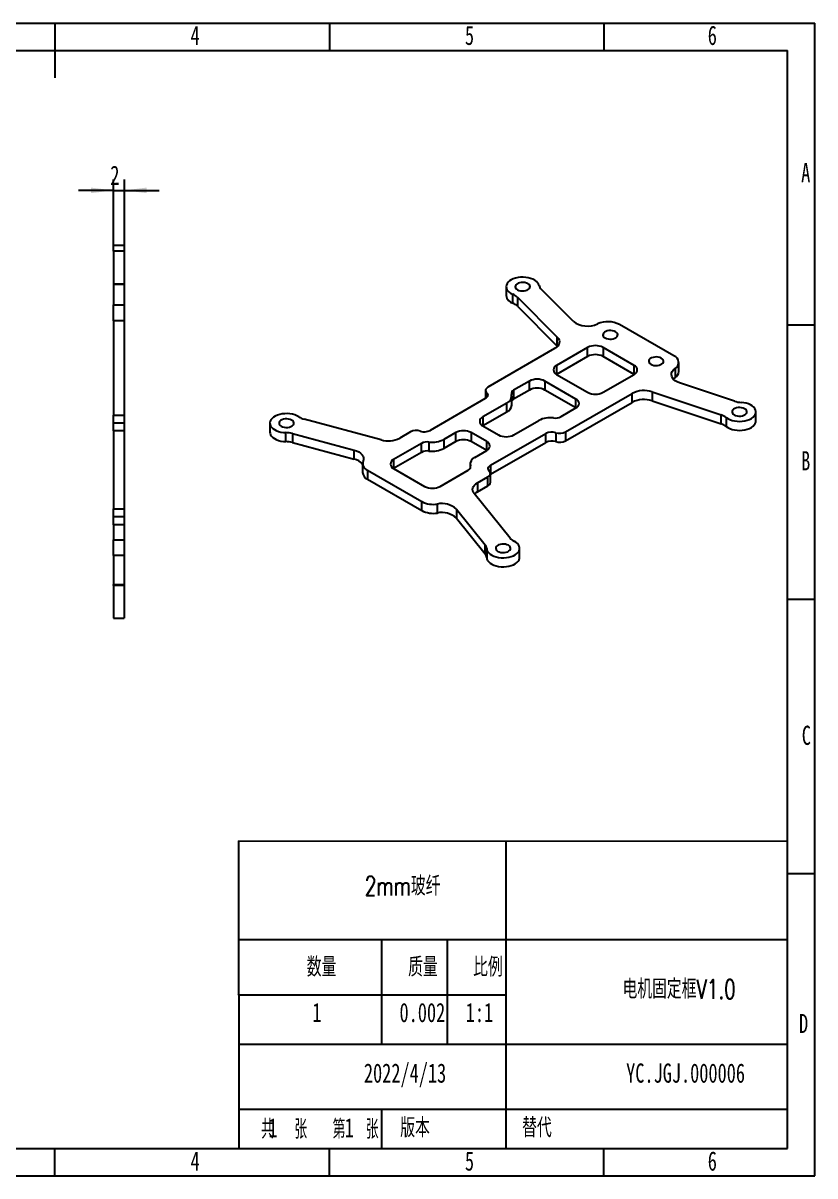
# Model space of a CAD drawing. Header units: millimetres. Extents: x 0 to 297, y 0 to 210.
# Drawn here: x 152.7 to 297, y 0 to 210 of the extents above; entities that cross this region are included whole.
import ezdxf

# ---------------------------------------------------------------- set-up
doc = ezdxf.new("R2010")
doc.units = ezdxf.units.MM
doc.layers.add('图框', color=7, linetype='Continuous')
doc.styles.add('SLDTEXTSTYLE0', font='TXT', dxfattribs={"width": 0.7, "bigfont": 'bigfont'})
doc.styles.add('SLDTEXTSTYLE1', font='TXT', dxfattribs={"width": 0.6, "bigfont": 'bigfont'})
doc.styles.add('SLDTEXTSTYLE2', font='TXT', dxfattribs={"width": 0.7})
doc.dimstyles.new('SLDDIMSTYLE8', dxfattribs={"dimtxt": 3.5, "dimasz": 4.08, "dimexe": 0, "dimexo": 0.0625, "dimgap": 0.875, "dimtad": 2, "dimrnd": 1e-09, "dimzin": 12, "dimdsep": 46, "dimtxsty": 'SLDTEXTSTYLE2', "dimsah": 1, "dimcen": 0.09, "dimadec": 0, "dimazin": 3, "dimtfac": 1, "dimtmove": 0, "dimatfit": 0, "dimfxl": 0, "dimfrac": 2, "dimtolj": 1, "dimtzin": 12, "dimarcsym": 0})

# ---------------------------------------------------------------- blocks, each defined once
blk = doc.blocks.new('_D_31')
at = {"layer": '图框'}
for p, q in [((169.14, 169.52), (169.14, 181.52)), ((171.14, 169.52), (171.14, 181.52)), ((169.14, 179.52), (162.79, 179.52)), ((169.14, 179.52), (171.14, 179.52)), ((171.14, 179.52), (177.49, 179.52))]:
    blk.add_line(p, q, dxfattribs=at)
for points in [[(169.14, 179.52), (165.06, 180.03), (165.06, 179.01)], [(171.14, 179.52), (175.22, 179.01), (175.22, 180.03)]]:
    blk.add_solid(points, dxfattribs=at)
at = {"layer": '图框', "insert": (168.58, 184.03), "char_height": 3.5, "attachment_point": 1, "style": 'SLDTEXTSTYLE2'}
blk.add_mtext('2', dxfattribs=at)

msp = doc.modelspace()

# ---------------------------------------------------------------- linework, layer by layer
at = {"color": 7, "linetype": 'Continuous', "lineweight": 25}
for p, q in [((169.138, 169.521), (171.138, 169.521)), ((169.138, 168.468), (169.138, 169.521)), ((171.138, 168.468), (169.138, 168.468)), ((169.138, 168.468), (169.138, 162.468)), ((171.138, 169.521), (171.138, 168.468)), ((171.138, 168.468), (171.138, 162.468)), ((169.138, 162.468), (171.138, 162.468)), ((169.138, 162.433), (169.138, 162.468)), ((171.138, 162.433), (169.138, 162.433)), ((169.138, 162.433), (169.138, 158.671)), ((171.138, 162.468), (171.138, 162.433)), ((171.138, 162.433), (171.138, 158.671)), ((240.732, 161.98), (240.732, 160.347)), ((241.95, 158.954), (241.95, 160.587)), ((242.766, 160.06), (250.033, 152.793)), ((242.766, 160.06), (242.766, 158.427)), ((252.907, 155.693), (247.096, 161.503)), ((169.138, 158.671), (171.138, 158.671)), ((169.138, 155.773), (169.138, 158.671)), ((171.138, 158.671), (171.138, 155.773)), ((242.766, 158.427), (250.033, 151.16)), ((171.138, 155.773), (169.138, 155.773)), ((169.138, 155.773), (169.138, 138.596)), ((171.138, 155.773), (171.138, 138.596)), ((271.299, 149.375), (261.399, 155.09)), ((250.033, 151.16), (250.033, 152.793)), ((249.556, 150.703), (237.41, 143.691)), ((255.565, 150.906), (249.908, 147.64)), ((255.565, 149.273), (249.908, 146.007)), ((250.081, 151.111), (250.033, 151.16)), ((255.565, 149.273), (255.565, 150.906)), ((264.05, 147.64), (258.394, 150.906)), ((258.394, 150.906), (258.394, 149.273)), ((264.05, 146.007), (258.394, 149.273)), ((271.509, 147.061), (271.509, 145.428)), ((272.177, 146.518), (272.177, 148.151)), ((249.908, 146.007), (255.565, 142.742)), ((258.394, 142.742), (264.05, 146.007)), ((236.971, 143.079), (236.971, 141.643)), ((244.959, 144.783), (242.091, 143.128)), ((244.959, 143.15), (242.091, 141.495)), ((242.091, 143.128), (242.091, 141.495)), ((244.959, 143.15), (244.959, 144.783)), ((253.444, 141.517), (247.787, 144.783)), ((247.787, 144.783), (247.787, 143.15)), ((253.444, 139.884), (247.787, 143.15)), ((267.32, 142.814), (279.907, 138.619)), ((267.32, 142.814), (267.32, 141.181)), ((282.365, 141.122), (272.338, 144.472)), ((236.921, 141.613), (226.868, 135.809)), ((240.86, 140.784), (236.473, 138.252)), ((240.86, 139.151), (240.86, 140.784)), ((241.739, 140.376), (241.739, 142.009)), ((251.552, 135.527), (263.699, 142.539)), ((251.552, 133.894), (263.699, 140.906)), ((263.699, 140.906), (263.699, 142.539)), ((267.32, 141.181), (279.907, 136.986)), ((240.86, 139.151), (236.473, 136.619)), ((250.726, 138.315), (253.444, 139.884)), ((279.907, 136.986), (279.907, 138.619)), ((286.233, 137.543), (286.233, 139.177)), ((169.138, 138.596), (171.138, 138.596)), ((169.138, 137.15), (169.138, 138.596)), ((169.138, 137.15), (171.138, 137.15)), ((169.138, 135.705), (169.138, 137.15)), ((171.138, 138.596), (171.138, 137.15)), ((171.138, 137.15), (171.138, 135.705)), ((197.674, 137.123), (197.674, 135.49)), ((217.946, 134.066), (203.904, 137.846)), ((236.473, 136.619), (239.302, 134.986)), ((242.13, 134.986), (246.666, 137.604)), ((280.82, 138.148), (280.82, 136.515)), ((171.138, 135.705), (169.138, 135.705)), ((169.138, 135.705), (169.138, 121.487)), ((171.138, 135.705), (171.138, 121.487)), ((200.598, 133.759), (200.598, 135.392)), ((201.791, 135.23), (213.013, 132.209)), ((201.791, 135.23), (201.791, 133.597)), ((223.268, 135.527), (221.335, 134.411)), ((231.523, 135.394), (229.366, 134.149)), ((231.523, 133.761), (231.523, 135.394)), ((237.18, 133.761), (234.352, 135.394)), ((234.352, 135.394), (234.352, 133.761)), ((237.899, 129.441), (247.952, 135.245)), ((247.952, 133.612), (247.952, 135.245)), ((249.752, 135.386), (249.752, 133.753)), ((251.552, 135.527), (251.552, 133.894)), ((201.791, 133.597), (213.013, 130.576)), ((225.307, 133.438), (220.21, 130.496)), ((225.307, 131.805), (225.307, 133.438)), ((226.66, 133.675), (226.66, 132.042)), ((229.366, 134.149), (229.366, 132.516)), ((231.523, 133.761), (229.366, 132.516)), ((237.18, 132.128), (234.352, 133.761)), ((237.899, 127.808), (247.952, 133.612)), ((213.013, 130.576), (213.013, 132.209)), ((225.307, 131.805), (220.21, 128.863)), ((235.023, 130.883), (237.18, 132.129)), ((214.559, 129.782), (214.559, 128.149)), ((215.437, 128.557), (225.337, 122.842)), ((215.437, 128.557), (215.437, 126.924)), ((220.21, 128.863), (225.867, 125.597)), ((228.695, 125.597), (233.792, 128.54)), ((234.145, 129.659), (234.145, 128.862)), ((237.899, 129.441), (237.899, 127.808)), ((215.437, 126.924), (225.337, 121.209)), ((235.477, 126.247), (237.41, 127.363)), ((235.477, 126.247), (235.477, 124.614)), ((237.41, 125.73), (237.41, 127.363)), ((237.85, 126.342), (237.85, 127.975)), ((237.899, 127.808), (237.85, 127.778)), ((241.428, 116.184), (234.88, 124.29)), ((235.477, 124.614), (237.41, 125.73)), ((225.337, 121.209), (225.337, 122.842)), ((228.201, 120.756), (228.201, 122.389)), ((169.138, 121.487), (171.138, 121.487)), ((169.138, 120.042), (169.138, 121.487)), ((171.138, 120.042), (169.138, 120.042)), ((169.138, 118.596), (169.138, 120.042)), ((171.138, 121.487), (171.138, 120.042)), ((171.138, 120.042), (171.138, 118.596)), ((231.663, 121.443), (236.896, 114.964)), ((231.663, 121.443), (231.663, 119.81)), ((231.663, 119.81), (236.896, 113.331)), ((171.138, 118.596), (169.138, 118.596)), ((169.138, 118.596), (169.138, 115.862)), ((171.138, 118.596), (171.138, 115.862)), ((169.138, 115.862), (171.138, 115.862)), ((169.138, 113.043), (169.138, 115.862)), ((171.138, 115.862), (171.138, 113.043)), ((236.896, 113.331), (236.896, 114.964)), ((237.176, 114.276), (237.176, 112.643)), ((243.175, 112.686), (243.175, 114.32)), ((171.138, 113.043), (169.138, 113.043)), ((169.138, 113.043), (169.138, 107.744)), ((171.138, 113.043), (171.138, 107.744)), ((169.138, 107.744), (171.138, 107.744)), ((169.138, 107.575), (169.138, 107.744)), ((171.138, 107.575), (169.138, 107.575)), ((169.138, 107.575), (169.138, 101.575)), ((171.138, 107.744), (171.138, 107.575)), ((171.138, 107.575), (171.138, 101.575)), ((169.138, 101.575), (171.138, 101.575))]:
    msp.add_line(p, q, dxfattribs=at)
at = {"color": 8, "linetype": 'Continuous', "lineweight": 25}
for p, q in [((249.908, 147.64), (249.908, 146.007)), ((264.05, 146.007), (264.05, 147.64)), ((237.166, 141.798), (237.166, 142.652)), ((253.444, 139.884), (253.444, 141.517)), ((236.473, 138.252), (236.473, 136.619)), ((237.18, 132.129), (237.18, 133.761)), ((220.21, 130.496), (220.21, 128.863)), ((234.202, 128.983), (234.202, 129.321))]:
    msp.add_line(p, q, dxfattribs=at)
at = {"color": 7, "linetype": 'Continuous', "lineweight": 25, "flags": 128}
for points in [[(246.713, 162.174), (246.623, 162.444), (246.46, 162.701), (246.228, 162.941), (245.934, 163.156), (245.585, 163.342), (245.189, 163.494), (244.757, 163.608), (244.299, 163.681), (243.826, 163.711), (243.352, 163.698), (242.887, 163.642), (242.443, 163.544), (242.031, 163.407), (241.662, 163.234), (241.346, 163.029), (241.089, 162.799), (240.898, 162.547), (240.778, 162.282), (240.733, 162.009), (240.762, 161.735), (240.867, 161.467), (241.043, 161.213), (241.287, 160.977), (241.592, 160.767), (241.95, 160.587)], [(242.778, 161.429), (243.034, 161.313), (243.331, 161.236), (243.651, 161.202), (243.976, 161.213), (244.286, 161.269), (244.565, 161.367), (244.795, 161.499), (244.963, 161.66), (245.06, 161.84), (245.08, 162.027), (245.021, 162.212), (244.888, 162.383), (244.687, 162.531), (244.431, 162.647), (244.134, 162.724), (243.814, 162.758), (243.489, 162.747), (243.178, 162.691), (242.9, 162.594), (242.67, 162.461), (242.501, 162.3), (242.404, 162.121), (242.385, 161.933), (242.443, 161.748), (242.577, 161.577), (242.778, 161.429)], [(258.748, 152.661), (259.004, 152.546), (259.301, 152.468), (259.621, 152.435), (259.945, 152.446), (260.256, 152.502), (260.535, 152.599), (260.765, 152.732), (260.933, 152.893), (261.03, 153.072), (261.05, 153.26), (260.991, 153.444), (260.857, 153.616), (260.657, 153.764), (260.401, 153.879), (260.104, 153.957), (259.784, 153.99), (259.459, 153.979), (259.148, 153.923), (258.87, 153.826), (258.639, 153.693), (258.471, 153.532), (258.374, 153.353), (258.355, 153.165), (258.413, 152.981), (258.547, 152.809), (258.748, 152.661)], [(250.033, 152.793), (250.243, 152.537), (250.378, 152.265), (250.434, 151.984), (250.41, 151.701), (250.306, 151.425), (250.126, 151.161), (249.874, 150.919), (249.556, 150.703)], [(267.091, 147.845), (267.348, 147.729), (267.644, 147.652), (267.965, 147.618), (268.289, 147.629), (268.6, 147.685), (268.879, 147.782), (269.109, 147.915), (269.277, 148.076), (269.374, 148.255), (269.394, 148.443), (269.335, 148.628), (269.201, 148.799), (269.001, 148.947), (268.744, 149.063), (268.448, 149.14), (268.128, 149.174), (267.803, 149.162), (267.492, 149.106), (267.213, 149.009), (266.983, 148.876), (266.815, 148.716), (266.718, 148.536), (266.698, 148.349), (266.757, 148.164), (266.891, 147.993), (267.091, 147.845)], [(272.338, 144.472), (271.914, 144.643), (271.547, 144.854), (271.249, 145.098), (271.028, 145.368), (270.89, 145.656), (270.84, 145.954), (270.88, 146.251), (271.007, 146.541), (271.219, 146.813), (271.509, 147.061)], [(271.509, 145.428), (271.219, 145.18), (271.195, 145.154)], [(237.41, 143.691), (237.253, 143.584), (237.127, 143.463), (237.037, 143.333), (236.985, 143.195), (236.971, 143.055), (236.998, 142.915), (237.063, 142.779), (237.166, 142.652)], [(237.166, 142.652), (237.268, 142.524), (237.334, 142.389), (237.36, 142.249), (237.347, 142.108), (237.295, 141.971), (237.205, 141.84), (237.079, 141.72), (236.921, 141.613)], [(280.82, 138.148), (281.132, 137.94), (281.497, 137.764), (281.906, 137.623), (282.348, 137.522), (282.813, 137.462), (283.288, 137.445), (283.762, 137.472), (284.222, 137.541), (284.658, 137.652), (285.057, 137.801), (285.411, 137.985), (285.71, 138.199), (285.947, 138.437), (286.115, 138.694), (286.211, 138.964), (286.232, 139.238), (286.177, 139.511), (286.048, 139.775), (285.849, 140.025), (285.583, 140.253), (285.259, 140.454), (284.884, 140.623), (284.467, 140.755), (284.018, 140.848), (283.551, 140.899)], [(202.923, 138.269), (202.581, 138.46), (202.192, 138.617), (201.764, 138.737), (201.309, 138.816), (200.838, 138.852), (200.363, 138.846), (199.896, 138.796), (199.448, 138.704), (199.031, 138.572), (198.655, 138.404), (198.33, 138.204), (198.064, 137.977), (197.863, 137.728), (197.733, 137.465), (197.676, 137.192), (197.695, 136.918), (197.789, 136.649), (197.954, 136.392), (198.188, 136.153), (198.485, 135.939), (198.836, 135.754), (199.234, 135.604), (199.667, 135.492), (200.126, 135.42), (200.598, 135.392)], [(284.188, 139.728), (283.932, 139.843), (283.635, 139.921), (283.315, 139.954), (282.99, 139.943), (282.679, 139.887), (282.401, 139.79), (282.171, 139.657), (282.002, 139.496), (281.906, 139.317), (281.886, 139.129), (281.945, 138.945), (282.078, 138.773), (282.279, 138.625), (282.535, 138.51), (282.832, 138.432), (283.152, 138.399), (283.477, 138.41), (283.788, 138.466), (284.066, 138.563), (284.296, 138.696), (284.465, 138.857), (284.561, 139.036), (284.581, 139.224), (284.522, 139.408), (284.389, 139.58), (284.188, 139.728)], [(201.629, 137.674), (201.372, 137.79), (201.076, 137.867), (200.756, 137.901), (200.431, 137.89), (200.12, 137.834), (199.842, 137.737), (199.611, 137.604), (199.443, 137.443), (199.346, 137.264), (199.327, 137.076), (199.385, 136.891), (199.519, 136.72), (199.719, 136.572), (199.976, 136.456), (200.272, 136.379), (200.593, 136.345), (200.917, 136.356), (201.228, 136.412), (201.507, 136.51), (201.737, 136.642), (201.905, 136.803), (202.002, 136.983), (202.022, 137.17), (201.963, 137.355), (201.829, 137.526), (201.629, 137.674)], [(280.82, 136.515), (281.132, 136.307), (281.497, 136.131), (281.906, 135.99), (282.348, 135.889), (282.813, 135.829), (283.288, 135.812), (283.762, 135.839), (284.222, 135.908), (284.658, 136.019), (285.057, 136.168), (285.411, 136.352), (285.71, 136.566), (285.947, 136.804), (286.115, 137.061), (286.211, 137.33), (286.233, 137.543)], [(197.674, 135.49), (197.695, 135.285), (197.789, 135.016), (197.954, 134.759), (198.188, 134.52), (198.485, 134.306), (198.836, 134.121), (199.234, 133.971), (199.667, 133.859), (200.126, 133.787), (200.598, 133.759)], [(213.013, 132.209), (213.463, 132.059), (213.861, 131.868), (214.195, 131.639), (214.457, 131.38), (214.638, 131.1), (214.732, 130.805), (214.737, 130.506), (214.652, 130.211)], [(237.41, 127.363), (237.568, 127.47), (237.694, 127.591), (237.784, 127.721), (237.836, 127.859), (237.849, 127.999), (237.823, 128.139), (237.757, 128.274), (237.655, 128.402)], [(237.655, 128.402), (237.552, 128.53), (237.487, 128.665), (237.46, 128.805), (237.473, 128.945), (237.526, 129.083), (237.616, 129.213), (237.741, 129.334), (237.899, 129.441)], [(234.88, 124.29), (234.718, 124.538), (234.624, 124.796), (234.599, 125.06), (234.644, 125.323), (234.758, 125.579), (234.938, 125.822), (235.179, 126.046), (235.477, 126.247)], [(235.477, 124.614), (235.179, 124.413), (234.95, 124.203)], [(237.176, 114.276), (237.226, 114.003), (237.349, 113.738), (237.544, 113.488), (237.804, 113.258), (238.124, 113.056), (238.496, 112.885), (238.909, 112.749), (239.354, 112.654), (239.82, 112.6), (240.295, 112.589), (240.767, 112.622), (241.224, 112.697), (241.654, 112.813), (242.048, 112.967), (242.395, 113.154), (242.685, 113.371), (242.913, 113.612), (243.073, 113.87), (243.159, 114.14), (243.171, 114.414), (243.107, 114.686), (242.97, 114.949), (242.763, 115.196), (242.491, 115.42), (242.161, 115.618)], [(239.221, 113.768), (239.477, 113.653), (239.774, 113.575), (240.094, 113.542), (240.419, 113.553), (240.729, 113.609), (241.008, 113.706), (241.238, 113.839), (241.406, 114), (241.503, 114.179), (241.523, 114.367), (241.464, 114.551), (241.331, 114.723), (241.13, 114.871), (240.874, 114.986), (240.577, 115.064), (240.257, 115.097), (239.932, 115.086), (239.621, 115.03), (239.343, 114.933), (239.113, 114.8), (238.944, 114.639), (238.847, 114.46), (238.828, 114.272), (238.886, 114.088), (239.02, 113.916), (239.221, 113.768)], [(237.176, 112.643), (237.226, 112.37), (237.349, 112.105), (237.544, 111.855), (237.804, 111.625), (238.124, 111.423), (238.496, 111.252), (238.909, 111.116), (239.354, 111.021), (239.82, 110.967), (240.295, 110.956), (240.767, 110.989), (241.224, 111.064), (241.654, 111.18), (242.048, 111.333), (242.395, 111.521), (242.685, 111.738), (242.913, 111.979), (243.073, 112.237), (243.159, 112.507), (243.175, 112.686)]]:
    msp.add_lwpolyline(points, dxfattribs=at)
at = {"color": 7, "linetype": 'Continuous', "lineweight": 25}
for centre, radius, start, end in [((248.003, 162.465), 1.322, 192.69148, 226.69732), ((242.417, 160.591), 1.702, 188.22762, 254.09169), ((240.982, 158.193), 2.583, 46.28987, 67.97268), ((240.982, 156.56), 2.583, 46.28987, 67.97268), ((255.542, 159.116), 4.32, 232.41349, 295.35074), ((259.267, 150.95), 4.657, 62.75714, 113.75582), ((256.979, 148.176), 3.074, 62.60967, 117.39033), ((256.979, 146.543), 3.074, 62.60967, 117.39033), ((270.855, 148.168), 1.286, 300.56402, 69.80784), ((250.218, 146.824), 0.873, 110.78342, 249.21658), ((263.741, 146.824), 0.873, 290.78342, 69.21658), ((246.373, 142.053), 3.074, 62.60967, 117.39033), ((270.806, 146.609), 1.375, 300.7553, 356.19114), ((242.34, 142.499), 0.677, 111.56894, 192.99151), ((246.373, 140.42), 3.074, 62.60967, 117.39033), ((265.838, 138.351), 4.702, 71.63088, 117.06152), ((240.363, 142.042), 1.353, 291.56894, 12.99151), ((242.55, 140.639), 0.971, 118.18123, 146.67643), ((253.134, 140.701), 0.873, 290.78342, 69.21658), ((256.979, 145.471), 3.074, 242.60967, 297.39033), ((265.838, 136.718), 4.702, 71.63088, 117.06152), ((283.814, 145.557), 4.666, 251.91017, 266.76353), ((240.217, 140.54), 1.531, 294.84834, 353.83152), ((278.985, 135.71), 3.052, 53.0239, 72.41032), ((204.754, 141.165), 3.427, 237.68978, 255.62747), ((236.783, 137.435), 0.873, 110.78342, 249.21658), ((248.768, 133.567), 4.552, 82.36485, 117.50017), ((249.675, 140.334), 2.276, 262.36485, 297.50017), ((278.985, 134.077), 3.052, 53.0239, 72.41032), ((200.543, 130.505), 4.887, 75.20532, 89.34655), ((219.198, 138.587), 4.691, 254.52122, 297.10318), ((224.338, 133.433), 2.351, 71.90198, 117.06264), ((225.799, 137.903), 2.351, 251.90198, 297.06264), ((232.938, 132.665), 3.074, 62.60967, 117.39033), ((240.716, 137.715), 3.074, 242.60967, 297.39033), ((249.022, 133.151), 2.351, 71.90198, 117.06264), ((250.483, 137.621), 2.351, 251.90198, 297.06264), ((200.543, 128.872), 4.887, 75.20532, 89.34655), ((226.357, 131.419), 2.276, 82.36485, 117.50017), ((227.265, 138.187), 4.552, 262.36485, 297.50017), ((227.265, 136.553), 4.552, 262.36485, 297.50017), ((232.938, 131.032), 3.074, 62.60967, 117.39033), ((236.87, 132.945), 0.873, 290.78342, 69.21658), ((249.022, 131.518), 2.351, 71.90198, 117.06264), ((250.483, 135.988), 2.351, 251.90198, 297.06264), ((212.494, 128.029), 2.599, 37.40712, 78.47042), ((215.909, 129.794), 1.324, 161.68542, 249.11966), ((220.52, 129.679), 0.873, 110.78342, 249.21658), ((226.357, 129.786), 2.276, 82.36485, 117.50017), ((235.521, 129.625), 1.353, 111.56894, 192.99151), ((215.991, 128.249), 1.436, 184.01271, 247.30743), ((233.543, 129.169), 0.677, 291.56894, 12.99151), ((237.092, 126.422), 0.762, 294.69606, 353.9838), ((227.281, 128.327), 3.074, 242.60967, 297.39033), ((227.451, 126.924), 4.597, 242.61924, 279.39444), ((229.013, 118.552), 3.922, 47.48539, 101.94725), ((227.451, 125.291), 4.597, 242.61924, 279.39444), ((229.013, 116.919), 3.922, 47.48539, 101.94725), ((243.136, 117.639), 2.244, 220.40862, 244.23443), ((235.999, 114.198), 1.18, 3.79014, 40.50126), ((235.999, 112.565), 1.18, 3.79014, 40.50126)]:
    msp.add_arc(centre, radius, start, end, dxfattribs=at)
at = {"layer": '图框'}
for p, q in [((0, 210), (297, 210)), ((208.5, 210), (208.5, 205)), ((258.5, 210), (258.5, 205)), ((297, 0), (297, 210)), ((297, 155), (292, 155)), ((297, 55), (292, 55)), ((208.5, 0), (208.5, 5)), ((258.5, 0), (258.5, 5)), ((0, 0), (297, 0))]:
    msp.add_line(p, q, dxfattribs=at)
at = {"layer": '图框', "lineweight": 25}
for p, q in [((158.5, 210), (158.5, 200)), ((297, 105), (292, 105)), ((191.968, 61.052), (192.005, 5)), ((191.968, 61.052), (292, 61)), ((240.692, 61), (240.692, 5)), ((191.98, 43.052), (291.98, 43.052)), ((218, 43.069), (218, 24.069)), ((230, 43), (230, 24)), ((191.87, 33.151), (192, 33)), ((192.015, 33), (240.692, 33)), ((192, 24), (292, 24)), ((192, 12.166), (292, 12.166)), ((218, 12.166), (218, 5)), ((25, 5), (292, 5)), ((158.5, 0), (158.5, 5))]:
    msp.add_line(p, q, dxfattribs=at)
at = {"layer": '图框', "linetype": 'Continuous', "lineweight": 25}
for p in [(25, 205), (292, 5)]:
    msp.add_line(p, (292, 205), dxfattribs=at)

# ---------------------------------------------------------------- texts
at = {"layer": '图框', "char_height": 3.5}
for s, insert, attachment_point, style in [('4', (184.044, 209.516), 2, 'SLDTEXTSTYLE2'), ('5', (234.044, 209.516), 2, 'SLDTEXTSTYLE2'), ('6', (278.297, 209.516), 2, 'SLDTEXTSTYLE2'), ('A', (295.32, 184.516), 2, 'SLDTEXTSTYLE2'), ('B', (295.32, 132.016), 2, 'SLDTEXTSTYLE2'), ('C', (295.427, 82.016), 2, 'SLDTEXTSTYLE2'), ('2mm玻纤', (221.857, 54.577), 2, 'SLDTEXTSTYLE0'), ('数量', (207.085, 39.805), 2, 'SLDTEXTSTYLE0'), ('质量', (225.553, 39.805), 2, 'SLDTEXTSTYLE0'), ('比例', (237.401, 39.805), 2, 'SLDTEXTSTYLE0'), ('电机固定框V1.0', (272.24, 35.791), 2, 'SLDTEXTSTYLE0'), ('1', (206.239, 31.521), 2, 'SLDTEXTSTYLE2'), ('0.002', (225.455, 31.521), 2, 'SLDTEXTSTYLE2'), ('1:1', (235.858, 31.521), 2, 'SLDTEXTSTYLE2'), ('D', (294.93, 29.516), 2, 'SLDTEXTSTYLE2'), ('2022/4/13', (222.299, 20.49), 2, 'SLDTEXTSTYLE2'), ('YC.JGJ.000006', (273.42, 20.49), 2, 'SLDTEXTSTYLE2'), ('共  张', (200.263, 10.262), 2, 'SLDTEXTSTYLE1'), ('第  张', (213.29, 10.262), 2, 'SLDTEXTSTYLE1'), ('版本', (224.12, 10.531), 2, 'SLDTEXTSTYLE0'), ('替代', (243.641, 10.531), 1, 'SLDTEXTSTYLE0'), ('1', (197.393, 10.531), 1, 'SLDTEXTSTYLE2'), ('1', (211.295, 10.531), 1, 'SLDTEXTSTYLE2'), ('4', (184.044, 4.474), 2, 'SLDTEXTSTYLE2'), ('5', (234.044, 4.474), 2, 'SLDTEXTSTYLE2'), ('6', (278.297, 4.474), 2, 'SLDTEXTSTYLE2')]:
    msp.add_mtext(s, dxfattribs=dict(at, insert=insert, attachment_point=attachment_point, style=style))

# ---------------------------------------------------------------- dimensions: what is measured, and where the dimension line sits
at = {"layer": '图框'}
dim = msp.add_linear_dim(base=(171.138, 179.521), p1=(169.138, 169.521), p2=(171.138, 169.521), dimstyle='SLDDIMSTYLE8', dxfattribs=at)
dim.commit()
dim.dimension.update_dxf_attribs({"geometry": '_D_31', "text_midpoint": (169.352, 179.521), "dimtype": 160})

doc.saveas('drawing.dxf')
